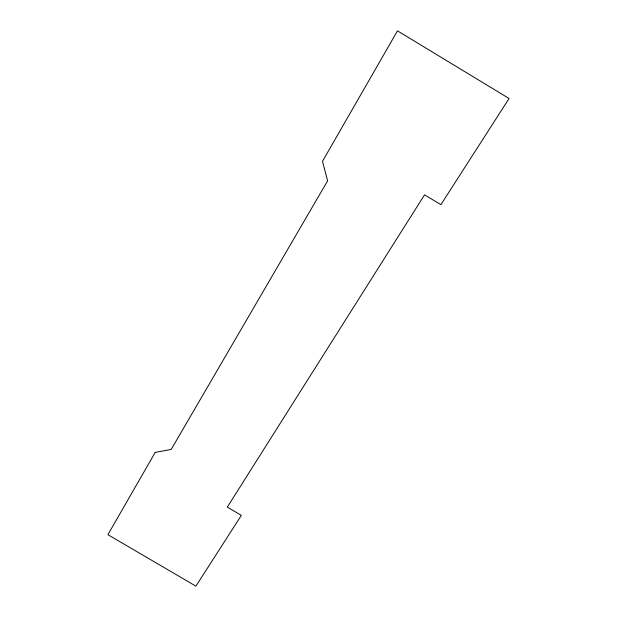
<?xml version="1.0" encoding="UTF-8"?>
<svg xmlns="http://www.w3.org/2000/svg" width="617" height="617" viewBox="0 0 617 617"><rect width="100%" height="100%" fill="white"/><g stroke="black" fill="none" stroke-linecap="round" stroke-linejoin="round"><path stroke-width="0.93" d="M155.199 452.408L107.921 534.677L195.89 586.15L241.355 515.357L227.326 507.105L424.558 194.825L440.9 204.651L509.079 98.489L397.471 30.85L322.506 161.299L327.619 180.82L171.202 449.431L155.199 452.408"/></g></svg>
